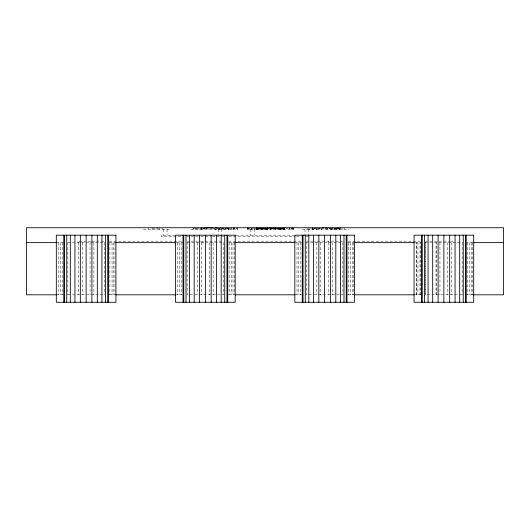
<?xml version="1.0" encoding="UTF-8"?>
<svg xmlns="http://www.w3.org/2000/svg" width="530" height="530" viewBox="0 0 530 530"><rect width="100%" height="100%" fill="white"/><g stroke="black" fill="none" stroke-linecap="round" stroke-linejoin="round"><path stroke-width="0.4" stroke-dasharray="2.65 1.99" d="M265.305 229.225L265.351 227.734L267.643 229.225L269.088 227.734M267.769 227.734L267.643 229.225L266.159 228.483M292.812 229.225L292.938 227.734L293.328 229.225L293.468 227.734L293.647 229.225L247.245 229.225L247.358 227.734L247.563 229.225L247.682 227.734L248.504 229.225L249.054 227.734L249.849 229.225L250.206 227.734L251.591 229.225L252.035 227.734M256.374 229.225L256.553 227.734L256.785 229.225L259.601 227.734L259.634 229.225L262.092 228.032M284.02 229.225L284.206 227.734L283.225 229.225L282.841 227.734L282.112 229.225L281.814 227.734L280.562 229.225L279.098 227.734L277.939 229.225L275.945 227.734L275.627 229.225L273.526 227.734L273.102 229.225L271.983 227.734L270.353 229.225L270.353 227.734M247.344 229.225L247.536 227.734L247.623 229.225L248.404 227.734L248.484 229.225L248.702 227.734L249.862 229.225M322.969 227.734L321.597 229.225L320.193 227.734L318.954 229.225L318.172 227.734L316.317 229.225L316.317 227.734L314.952 229.225L314.396 227.734L313.859 229.225L313.078 227.734L312.667 229.225L312.422 227.734L312.21 229.225L312.21 227.734M201.499 229.225L201.738 227.734L201.837 229.225L202.414 227.734M193.052 229.225L193.324 227.734L194.543 229.225L195.232 227.734L197.624 229.225L196.61 228.483M267.577 227.734L267.305 229.225L265.086 227.734L265.079 229.225L262.88 227.734L262.867 229.225L261.767 227.734L260.747 229.225L260.747 227.734L259.369 229.225L258.865 227.734L258.243 229.225L257.487 227.734L256.739 229.225L256.546 227.734L256.235 229.225L256.235 227.734M289.095 229.225L289.367 227.734L290.38 229.225L290.844 227.734L292.043 229.225M192.96 229.225L193.238 227.734L193.695 229.225L194.543 227.734L195.252 229.225L196.252 227.734L197.12 229.225L197.73 227.734L199.446 229.225L198.425 228.483M266.782 227.734L266.385 229.225L264.013 228.032M259.581 229.225L259.15 227.734L258.772 229.225L258.057 227.734L257.666 229.225L256.692 227.734L256.235 229.225L256.394 227.734L256.553 229.225L256.865 227.734L257.375 229.225L257.898 227.734L258.587 229.225L259.15 227.734L260.329 229.225L260.329 227.734L261.787 229.225L262.959 227.734L263.35 229.225L265.351 227.734M272.029 229.225L273.155 227.734L273.526 229.225L275.633 227.734L275.931 229.225L277.912 227.734L279.105 229.225L280.562 227.734L281.814 229.225L282.119 227.734L282.841 229.225L283.232 227.734L284.206 229.225L284.656 227.734L284.656 229.225L284.206 227.734M281.516 229.225L282.013 227.734L282.344 229.225L283.152 227.734L283.523 229.225L284.113 227.734L284.345 229.225L284.524 227.734L284.656 229.225M233.584 229.225L234.22 227.734L235.042 229.225L236.009 227.734L236.526 229.225L237.241 227.734L237.473 229.225L237.652 227.734L237.785 229.225M250.995 229.225L251.631 227.734L252.34 229.225L253.863 227.734L254.725 229.225L255.612 227.734L257.567 229.225M267.517 227.734L266.828 229.225L265.225 227.734L264.775 229.225L263.357 227.734L262.728 229.225L261.992 227.734L260.747 229.225M263.417 227.734L262.714 229.225L260.323 227.734L260.005 229.225L258.786 228.483M291.083 229.225L291.864 227.734L292.434 229.225L292.507 227.734L293.289 229.225L293.362 227.734L293.56 229.225M254.307 229.225L256.778 227.734L256.798 229.225L257.375 227.734L257.746 229.225L258.547 227.734L258.878 229.225L259.375 227.734L260.329 229.225M202.798 229.225L203.619 227.734L203.891 229.225L205.335 228.728M261.608 229.225L262.522 227.734L262.979 229.225L264.96 227.734L265.265 229.225L267.365 227.734L267.756 229.225L268.882 227.734M270.353 229.225L271.744 227.734L273.208 229.225L275.52 227.734L277.534 229.225L277.925 227.734L278.369 229.225L279.284 227.734L280.562 229.225L281.516 227.734L282.006 229.225L282.344 227.734L283.139 229.225L283.523 227.734L284.1 229.225L284.345 227.734L284.517 229.225M201.261 229.225L202.255 227.734L203.242 229.225L205.454 227.734M227.244 229.225L228.251 227.734L228.41 229.225M336.265 229.225L337.57 227.734L338.1 229.225L338.617 227.734L339.359 229.225L339.757 227.734L339.982 229.225L340.194 227.734L340.194 229.225L339.982 227.734L339.75 229.225L339.352 227.734L338.425 229.225L338.067 227.734L337.424 229.225L336.206 227.734M225.084 229.225L226.476 227.734L226.926 229.225L227.536 227.734L228.145 229.225L228.483 227.734L228.635 229.225M218.751 229.225L220.301 227.734L221.699 229.225L222.865 227.734L223.481 229.225M282.159 228.483L280.933 229.225L280.622 227.734L278.204 229.225L277.515 227.734L275.554 229.225L275.355 227.734L273.149 229.225L273.003 227.734L271.83 229.225L270.466 227.734L270.466 229.225L273.414 228.032M283.384 229.225L285.352 227.734L286.226 229.225L287.114 227.734L288.605 229.225L289.327 227.734L289.95 229.225M331.926 228.483L330.912 229.225L329.62 228.629M205.183 227.734L203.109 229.225L201.837 227.734L200.095 229.225L198.863 228.483M230.232 229.225L232.312 227.734L233.385 229.225L234.028 227.734L234.889 229.225M336.186 228.483L335.145 229.225L334.132 228.483M327.129 229.225L328.209 228.483M306.751 229.225L307.897 228.483M326.361 229.225L327.6 228.483M251.763 229.225L253.035 228.483M313.356 229.225L314.628 228.483M215.405 229.225L217.327 228.105M152.594 229.225L155.29 227.734L156.754 229.225L157.675 227.734L158.96 229.225M225.502 228.483L224.13 229.225L223.05 228.483M257.712 229.225L259.15 228.483M317.821 229.225L319.292 228.483M276.918 228.032L274.533 229.225L274.156 227.734M270.466 229.225L271.671 228.629M309.043 229.225L310.335 228.629M265.729 228.032L263.072 229.225L262.701 227.734M262.655 228.629L261.303 229.225L262.628 228.629M333.913 229.225L335.357 228.629M268.531 228.483L266.597 229.225L266.398 227.734M143.385 229.225L169.587 229.225M190.873 229.225L237.897 229.225M302.166 229.225L349.144 229.225M175.258 235.188L161.246 235.188L161.246 236.678L181.856 236.678M236.261 235.188L293.971 235.188M186.798 236.678L190.098 236.678M190.919 236.678L199.989 236.678M200.817 236.678L211.53 236.678M212.358 236.678L221.427 236.678M222.249 236.678L223.898 236.678M228.847 236.678L295.621 236.678M296.442 236.678L301.391 236.678M306.34 236.678L309.633 236.678M91.028 241.15L78.221 241.15L78.221 242.641M91.829 241.15L105.059 241.15M109.193 241.15L181.949 241.15M186.911 241.15L190.217 241.15M191.019 241.15L223.64 241.15M228.576 241.15L301.795 241.15M305.909 241.15L314.131 241.15M343.162 241.15L314.959 241.15L314.959 242.641M348.124 241.15L420.906 241.15M425.047 241.15L449.029 241.15M450.619 241.15L453.799 241.15L453.799 242.641M56.312 242.641L64.289 242.641M67.674 242.641L105.059 242.641M109.193 242.641L115.136 242.641M176.51 242.641L183.539 242.641M186.911 242.641L223.66 242.641M228.562 242.641L235.188 242.641M294.812 242.641L302.789 242.641M305.909 242.641L343.162 242.641M347.812 242.641L354.438 242.641M415.01 242.641L420.906 242.641M425.047 242.641L462.551 242.641M465.711 242.641L473.688 242.641M56.312 294.812L64.289 294.812M67.747 294.812L104.503 294.812M109.405 294.812L115.938 294.812M175.562 294.812L182.188 294.812M228.562 294.812L234.359 294.812M294.812 294.812L301.438 294.812M347.812 294.812L353.609 294.812M414.062 294.812L422.006 294.812M462.16 294.812L425.59 294.812L425.59 242.641M465.711 294.812L473.688 294.812M213.716 228.728L216.041 229.225M217.863 228.483L220.102 229.225M213.676 228.483L215.624 229.225L213.113 228.032M207.773 228.728L209.072 229.225M319.988 228.629L321.505 229.225M330.289 228.629L331.747 229.225M218.559 228.032L221.295 229.225L221.878 227.734L224.72 229.225M278.31 228.629L279.668 229.225M217.638 228.629L218.976 229.225L220.202 227.734L222.083 229.225L224.309 227.734L226.012 229.225L227.668 227.734L229.106 229.225L229.848 227.734L231.815 229.225L230.649 228.483M158.192 228.629L159.51 229.225L159.51 227.734M311.686 228.629L312.965 229.225M315.35 228.629L316.615 229.225M308.308 228.483L309.772 229.225M341.611 228.483L342.996 229.225M232.961 228.483L234.108 229.225M220.937 228.483L222.057 229.225M200.506 228.483L201.566 229.225M344.016 228.483L345.043 229.225M334.291 227.734L336.206 229.225L336.265 227.734L334.476 229.225L333.721 227.734L332.509 229.225L331.118 227.734L329.759 229.225L328.839 227.734M333.675 229.225L332.217 227.734L331.164 229.225L329.567 227.734L328.998 229.225L326.692 227.734L326.692 229.225M279.29 229.225L278.382 227.734L277.932 229.225L277.521 227.734M256.692 227.734L256.871 229.225M284.027 227.734L284.206 229.225M228.662 227.734L228.794 229.225M273.082 227.734L273.208 229.225M275.52 227.734L275.573 229.225M472.74 242.641L472.76 294.812M471.508 242.641L471.508 294.812M469.832 242.641L469.799 294.812M467.645 242.641L467.645 294.812M462.133 242.641L462.133 294.812M451.659 242.641L451.646 294.812M447.79 242.641L447.797 294.812M439.953 242.641L439.96 294.812M425.617 242.641L425.617 294.812M417.951 242.641L417.951 294.812M353.49 242.641L353.49 294.812M352.258 242.641L352.258 294.812M350.549 242.641L350.549 294.812M348.395 242.641L348.395 294.812M342.883 242.641L342.883 294.812L306.366 294.812L306.366 242.641M338.286 227.734L338.286 229.225M337.186 227.734L337.186 229.225M332.396 242.641L332.396 294.812M328.54 242.641L328.54 294.812M328.275 241.15L328.275 242.641M321.796 227.734L321.796 229.225M320.71 242.641L320.71 294.812M319.471 227.734L319.471 229.225M317.344 227.734L317.344 229.225M316.854 242.641L316.854 294.812M315.562 227.734L315.562 229.225M314.118 227.734L314.118 229.225M313.058 227.734L313.058 229.225M312.422 227.734L312.422 229.225M308.42 229.225L308.42 235.188M305.015 229.225L305.015 235.188M300.854 242.641L300.854 294.812M298.701 242.641L298.701 294.812M296.992 242.641L296.992 294.812M280.562 227.734L280.562 229.225M254.168 229.225L254.168 235.188M250.279 229.225L250.279 235.188M234.24 242.641L234.24 294.812M233.008 242.641L233.008 294.812M231.299 242.641L231.299 294.812M229.145 242.641L229.145 294.812M223.633 242.641L223.633 294.812L187.117 294.812L187.117 242.641M221.818 229.225L221.818 234.445M218.168 229.225L218.168 234.445M213.146 242.641L213.146 294.812M209.29 242.641L209.29 294.812M204.646 227.734L204.646 229.225M203.076 241.15L203.076 242.641M201.46 242.641L201.46 294.812M197.604 242.641L197.604 294.812M181.605 242.641L181.605 294.812M179.451 242.641L179.451 294.812M177.742 242.641L177.742 294.812M167.082 229.225L167.082 235.188M163.187 229.225L163.187 235.188M162.101 227.734L162.101 229.225M152.355 227.734L152.355 229.225M148.075 227.734L148.075 229.225M114.99 242.641L114.99 294.812M113.758 242.641L113.758 294.812M112.049 242.641L112.049 294.812M109.895 242.641L109.895 294.812M104.383 242.641L104.383 294.812M93.896 242.641L93.896 294.812M90.04 242.641L90.04 294.812M82.21 242.641L82.21 294.812M78.354 242.641L78.354 294.812M67.867 242.641L67.867 294.812M62.355 242.641L62.355 294.812M60.201 242.641L60.201 294.812M58.492 242.641L58.492 294.812M436.104 294.812L436.104 242.641L436.091 294.812M420.104 294.812L420.104 242.641L420.078 294.812M416.242 294.812L416.242 242.641L416.216 294.812"/><path stroke-width="0.79" d="M269.174 228.231L270.466 227.734M206.746 228.231L208.157 227.734M325.268 228.231L326.838 227.734M26.5 242.641L56.452 242.641M115.812 242.641L175.688 242.641M235.062 242.641L294.938 242.641M354.312 242.641L414.188 242.641M473.548 242.641L503.5 242.641M56.452 294.812L26.5 294.812L26.5 227.734L503.5 227.734L503.5 294.812L473.548 294.812M115.812 294.812L175.688 294.812M235.062 294.812L294.938 294.812M354.312 294.812L414.188 294.812M209.072 227.734L211.397 228.231M322.419 227.734L323.923 228.158M215.624 227.734L217.115 228.231M211.728 227.734L213.027 228.231M205.183 227.734L206.475 228.231M466.234 235.188L466.234 302.266M465.473 235.188L465.473 302.266M463.24 235.188L463.24 302.266M459.682 235.188L459.682 302.266M455.058 235.188L455.058 302.266M449.665 235.188L449.665 302.266M443.875 235.188L443.875 302.266M438.085 235.188L438.085 302.266M432.692 235.188L432.692 302.266M428.068 235.188L428.068 302.266M424.51 235.188L424.51 302.266M422.277 235.188L422.277 302.266M421.516 235.188L421.516 302.266M346.984 235.188L346.984 302.266M346.223 235.188L346.223 302.266M343.99 235.188L343.99 302.266M340.432 235.188L340.432 302.266M335.808 235.188L335.808 302.266M330.415 235.188L330.415 302.266M324.625 235.188L324.625 302.266M318.835 235.188L318.835 302.266M313.442 235.188L313.442 302.266M308.818 235.188L308.818 302.266M305.26 235.188L305.26 302.266M303.027 235.188L303.027 302.266M302.266 235.188L302.266 302.266M227.734 235.188L227.734 302.266M226.972 235.188L226.972 302.266M224.74 235.188L224.74 302.266M221.182 235.188L221.182 302.266M216.558 235.188L216.558 302.266M211.165 235.188L211.165 302.266M205.375 235.188L205.375 302.266M199.585 235.188L199.585 302.266M194.192 235.188L194.192 302.266M189.568 235.188L189.568 302.266M186.01 235.188L186.01 302.266M183.777 235.188L183.777 302.266M183.016 235.188L183.016 302.266M108.484 235.188L108.484 302.266M107.722 235.188L107.722 302.266M105.49 235.188L105.49 302.266M101.932 235.188L101.932 302.266M97.308 235.188L97.308 302.266M91.915 235.188L91.915 302.266M86.125 235.188L86.125 302.266M80.335 235.188L80.335 302.266M74.942 235.188L74.942 302.266M70.318 235.188L70.318 302.266M66.76 235.188L66.76 302.266M64.528 235.188L64.528 302.266M63.766 235.188L63.766 302.266M115.938 235.188L56.312 235.188L56.312 302.266L115.938 302.266L115.938 235.188M235.188 235.188L175.562 235.188L175.562 302.266L235.188 302.266L235.188 235.188M354.438 235.188L294.812 235.188L294.812 302.266L354.438 302.266L354.438 235.188M473.688 235.188L414.062 235.188L414.062 302.266L473.688 302.266L473.688 235.188"/></g></svg>
